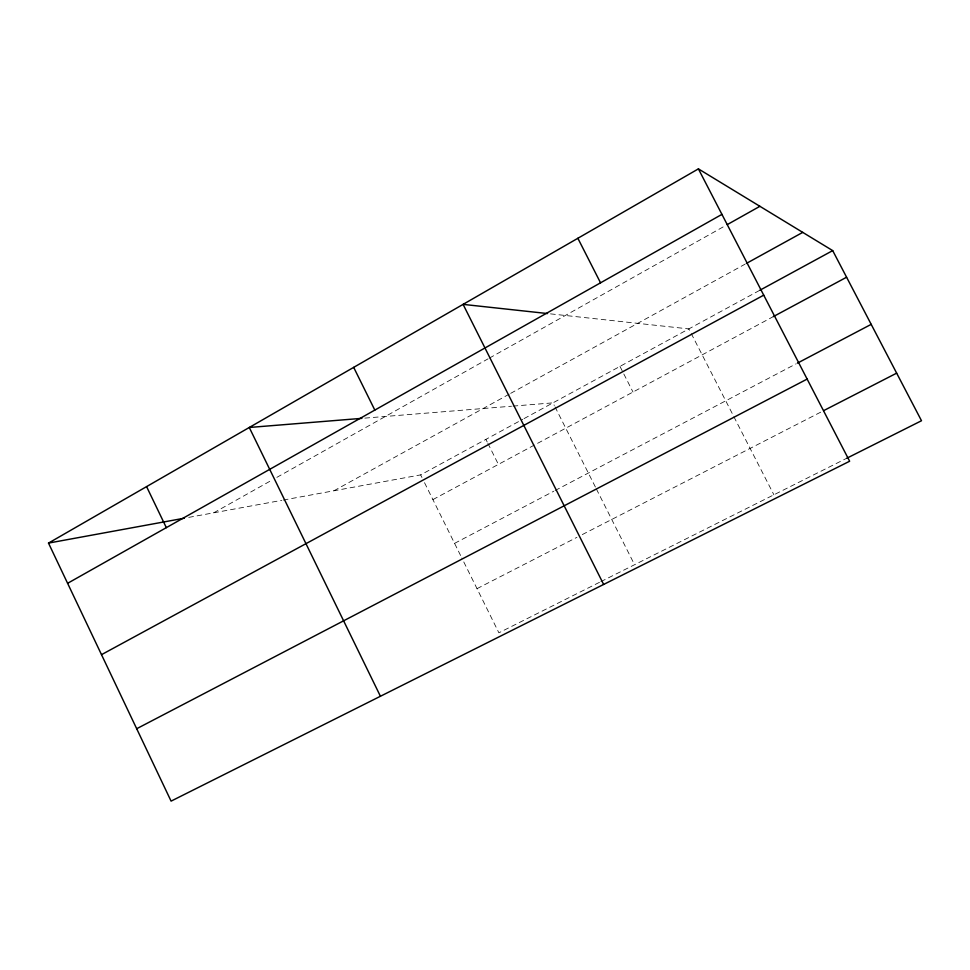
<?xml version="1.0" encoding="UTF-8"?>
<svg xmlns="http://www.w3.org/2000/svg" width="970" height="970" viewBox="0 0 970 970"><rect width="100%" height="100%" fill="white"/><g stroke="black" fill="none" stroke-linecap="round" stroke-linejoin="round"><path stroke-width="0.73" stroke-dasharray="4.85 3.64" d="M213.691 512.815L271.6 480.32M276.862 477.361L488.068 358.839M489.377 358.112L725.948 225.355M333.91 490.784L509.371 394.075M510.681 393.347L745.057 264.167M283.264 500.059L420.653 474.888L522.733 419.331M524.042 418.603L759.74 290.321M432.899 499.599L773.332 316.608M454.578 543.358L553.773 491.22M555.107 490.517L796.079 363.847M477.022 588.644L576.92 537.344M582.279 534.591L822.33 411.328M599.484 582.327L498.883 632.804L461.841 558.017M600.83 581.648L846.628 458.313M188.726 517.386L281.785 500.338M364.829 418.118L511.542 406.212M512.984 406.103L552.997 402.853L554.331 405.521M550.511 313.868L688.858 328.903L733.187 415.366M733.853 416.688L773.902 494.809M619.975 366.393L632.998 392.038M555.01 406.854L595.701 487.631M596.368 488.953L634.55 564.722M485.897 439.374L487.207 442.005M487.874 443.326L498.398 464.4M420.653 474.888L421.95 477.482M424.52 482.684L461.174 556.683"/><path stroke-width="1.45" d="M698.4 168.877L849.635 461.235L171.084 801.123L48.5 543.091L698.4 168.877L832.696 250.612L921.5 420.737L846.628 458.313M67.609 583.309L721.935 214.37M727.257 224.616L759.898 206.307M746.366 263.44L802.736 232.376M759.74 290.321L832.696 250.612M101.51 654.665L763.729 295.159M773.332 316.608L846.592 277.226M797.401 363.144L871.193 324.356M136.685 728.725L807.137 379.088M823.651 410.637L896.656 373.147M48.5 543.091L184.324 518.198M361.895 418.349L249.278 427.479L380.422 696.266M547.553 313.553L463.09 304.374L603.643 584.449M577.865 238.28L600.539 282.816M353.686 367.363L374.82 410.092M146.579 486.613L166.331 527.656"/></g></svg>
